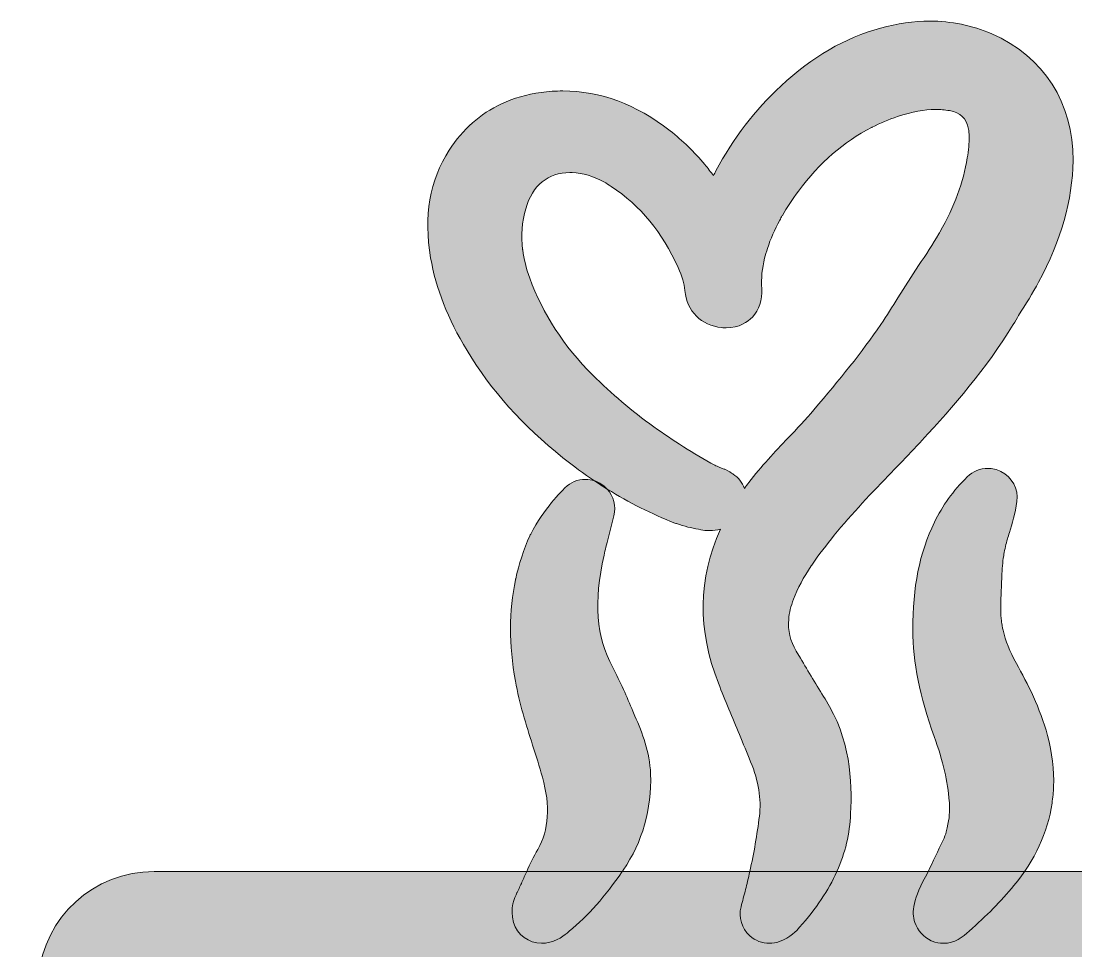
# Model space of a CAD drawing. Extents: x 44 to 1106, y -676 to 31.
# Drawn here: x 620.2 to 808.3, y -494.2 to -328.5 of the extents above; entities that cross this region are included whole.
import ezdxf

# ---------------------------------------------------------------- set-up
doc = ezdxf.new("R2010")
doc.units = 0
doc.header["$MEASUREMENT"] = 0
doc.layers.add('Layer 1', color=7, linetype='Continuous', lineweight=0)

# ---------------------------------------------------------------- blocks, each defined once
blk = doc.blocks.new('Block_1')
at = {"layer": 'Layer 1', "true_color": 0xd7bc98, "transparency": 33554687}
h = blk.add_hatch(color=9, dxfattribs=at)
h.dxf.hatch_style = 2
edge = h.paths.add_edge_path()
edge.add_spline(control_points=[(788.95, -352.89), (788.25, -357.22), (786.65, -361.55), (784.07, -366.12), (784.07, -366.12), (784.06, -366.14), (784.06, -366.14), (784, -366.23), (783.95, -366.33), (783.9, -366.42), (782.82, -368.29), (781.62, -370.16), (780.25, -372.08), (780.25, -372.08), (776.56, -377.86), (776.56, -377.86), (775.61, -379.45), (774.6, -381.02), (773.54, -382.58), (773.54, -382.58), (773.53, -382.59), (773.53, -382.59), (770.15, -387.54), (766.19, -392.43), (761.6, -397.8), (760.16, -399.49), (758.56, -401.18), (757, -402.82), (754.65, -405.3), (752.22, -407.86), (750.01, -410.73), (749.74, -411.08), (749.47, -411.44), (749.2, -411.81), (748.83, -410.76), (748.13, -409.86), (747.19, -409.24), (747.19, -409.23), (747.16, -409.22), (747.16, -409.22), (746.91, -409.04), (746.45, -408.7), (745.83, -408.45), (745.66, -408.38), (745.5, -408.32), (745.32, -408.24), (745.32, -408.24), (744.85, -408.07), (744.85, -408.07), (744.51, -407.94), (744.12, -407.79), (743.94, -407.69), (740.09, -405.56), (736.44, -403.26), (733.07, -400.83), (733.07, -400.83), (733.06, -400.83), (733.06, -400.83), (729.14, -398), (725.47, -394.89), (722.17, -391.61), (717.03, -386.5), (713.25, -380.68), (710.93, -374.32), (710.31, -372.6), (709.89, -370.92), (709.68, -369.31), (709.68, -369.31), (709.67, -369.24), (709.67, -369.24), (709.35, -366.75), (709.53, -364.29), (710.21, -361.95), (711.41, -357.79), (714.21, -355.51), (718.09, -355.51), (718.23, -355.51), (718.37, -355.51), (718.5, -355.52), (720.4, -355.59), (722.25, -356.14), (724.15, -357.19), (724.58, -357.42), (725.01, -357.68), (725.45, -357.97), (730.67, -361.43), (734.58, -366.16), (737.39, -372.44), (738.1, -374), (738.48, -375.31), (738.59, -376.55), (738.92, -380.18), (741.56, -382.83), (745.15, -383.14), (745.44, -383.17), (745.71, -383.18), (745.97, -383.18), (748.34, -383.18), (749.82, -382.14), (750.64, -381.27), (751.86, -379.97), (752.42, -378.27), (752.3, -376.21), (752.19, -374.37), (752.36, -372.55), (752.82, -370.78), (752.96, -370.22), (753.13, -369.64), (753.33, -369.02), (753.88, -367.34), (754.59, -365.7), (755.51, -364), (755.66, -363.72), (755.81, -363.44), (755.96, -363.18), (755.96, -363.18), (755.98, -363.15), (755.98, -363.15), (756.79, -361.74), (757.73, -360.33), (758.84, -358.83), (762.67, -353.73), (766.93, -350.01), (771.88, -347.49), (771.92, -347.47), (771.96, -347.45), (771.99, -347.43), (773.43, -346.71), (774.94, -346.07), (776.51, -345.55), (779.13, -344.67), (781.29, -344.26), (783.29, -344.26), (784.13, -344.26), (784.96, -344.33), (785.76, -344.48), (787.78, -344.87), (788.77, -345.81), (789.15, -347.75), (789.23, -348.14), (789.27, -348.55), (789.29, -348.97), (789.29, -348.97), (789.29, -349.01), (789.29, -349.01), (789.34, -350.25), (789.15, -351.61), (788.95, -352.89)], knot_values=[0, 0, 0, 0, 1, 1, 1, 2, 2, 2, 3, 3, 3, 4, 4, 4, 5, 5, 5, 6, 6, 6, 7, 7, 7, 8, 8, 8, 9, 9, 9, 10, 10, 10, 11, 11, 11, 12, 12, 12, 13, 13, 13, 14, 14, 14, 15, 15, 15, 16, 16, 16, 17, 17, 17, 18, 18, 18, 19, 19, 19, 20, 20, 20, 21, 21, 21, 22, 22, 22, 23, 23, 23, 24, 24, 24, 25, 25, 25, 26, 26, 26, 27, 27, 27, 28, 28, 28, 29, 29, 29, 30, 30, 30, 31, 31, 31, 32, 32, 32, 33, 33, 33, 34, 34, 34, 35, 35, 35, 36, 36, 36, 37, 37, 37, 38, 38, 38, 39, 39, 39, 40, 40, 40, 41, 41, 41, 42, 42, 42, 43, 43, 43, 44, 44, 44, 45, 45, 45, 46, 46, 46, 47, 47, 47, 48, 48, 48, 49, 49, 49, 49], degree=3, periodic=0)
edge = h.paths.add_edge_path()
edge.add_spline(control_points=[(793.31, -330.79), (789.8, -329.29), (786.09, -328.52), (782.26, -328.52), (779.43, -328.52), (776.48, -328.94), (773.49, -329.77), (767.1, -331.53), (761.3, -334.89), (755.74, -340.05), (751.1, -344.37), (747.2, -349.46), (744.14, -355.18), (743.99, -355.46), (743.84, -355.75), (743.69, -356.04), (743.2, -355.38), (742.69, -354.73), (742.16, -354.1), (740.27, -351.84), (738.19, -349.81), (735.96, -348.07), (729.84, -343.29), (723.59, -340.97), (716.84, -340.97), (715.56, -340.97), (714.25, -341.05), (712.95, -341.23), (710.43, -341.57), (708.06, -342.26), (705.91, -343.26), (702.1, -345.04), (698.96, -347.81), (696.58, -351.5), (693.07, -356.95), (691.98, -363.24), (693.26, -370.73), (694.18, -376.14), (696.31, -381.54), (699.76, -387.24), (704.08, -394.37), (709.67, -400.61), (716.85, -406.33), (718.72, -407.81), (720.59, -409.19), (722.47, -410.45), (722.47, -410.45), (722.47, -410.45), (722.47, -410.45), (722.8, -410.56), (723.13, -410.7), (723.43, -410.87), (723.93, -411.16), (724.38, -411.52), (724.75, -411.93), (728.67, -414.38), (732.68, -416.38), (736.83, -417.98), (736.92, -418.01), (737.01, -418.05), (737.1, -418.08), (738.49, -418.59), (739.78, -418.84), (741.03, -419.09), (741.03, -419.09), (741.43, -419.17), (741.43, -419.17), (741.92, -419.27), (742.42, -419.32), (742.92, -419.33), (742.92, -419.33), (743, -419.33), (743, -419.33), (743.67, -419.33), (744.32, -419.24), (744.93, -419.07), (740.96, -427.81), (740.84, -437.04), (744.58, -446.53), (745.79, -449.6), (747.07, -452.68), (748.32, -455.66), (748.99, -457.28), (749.66, -458.9), (750.32, -460.51), (751.75, -464), (752.26, -467.18), (751.88, -470.23), (751.48, -473.47), (750.91, -476.78), (750.18, -480.08), (750.18, -480.08), (765.71, -480.08), (765.71, -480.08), (767.2, -476.75), (768, -473.35), (768.16, -469.76), (768.42, -463.98), (768.15, -456.45), (763.61, -449.33), (762.1, -446.96), (760.62, -444.46), (759.19, -442.04), (759.19, -442.04), (758.45, -440.79), (758.45, -440.79), (757.38, -438.99), (756.94, -437.14), (757.11, -435.13), (757.11, -435.13), (757.11, -435.12), (757.11, -435.12), (757.21, -434), (757.5, -432.8), (757.97, -431.54), (758.7, -429.63), (759.74, -427.68), (761.14, -425.6), (761.17, -425.55), (761.2, -425.5), (761.23, -425.46), (762.47, -423.61), (763.89, -421.82), (765.23, -420.16), (768.39, -416.27), (772, -412.53), (775.49, -408.91), (777.26, -407.07), (779.09, -405.18), (780.87, -403.25), (786.49, -397.18), (792.35, -390.47), (797.15, -382.58), (797.51, -382), (797.82, -381.48), (798.1, -380.98), (799.39, -379.02), (800.6, -377.01), (801.68, -375.02), (805.71, -367.56), (807.72, -360.48), (807.82, -353.37), (807.96, -343.21), (802.53, -334.77), (793.31, -330.79)], knot_values=[0, 0, 0, 0, 1, 1, 1, 2, 2, 2, 3, 3, 3, 4, 4, 4, 5, 5, 5, 6, 6, 6, 7, 7, 7, 8, 8, 8, 9, 9, 9, 10, 10, 10, 11, 11, 11, 12, 12, 12, 13, 13, 13, 14, 14, 14, 15, 15, 15, 16, 16, 16, 17, 17, 17, 18, 18, 18, 19, 19, 19, 20, 20, 20, 21, 21, 21, 22, 22, 22, 23, 23, 23, 24, 24, 24, 25, 25, 25, 26, 26, 26, 27, 27, 27, 28, 28, 28, 29, 29, 29, 30, 30, 30, 31, 31, 31, 32, 32, 32, 33, 33, 33, 34, 34, 34, 35, 35, 35, 36, 36, 36, 37, 37, 37, 38, 38, 38, 39, 39, 39, 40, 40, 40, 41, 41, 41, 42, 42, 42, 43, 43, 43, 44, 44, 44, 45, 45, 45, 46, 46, 46, 47, 47, 47, 48, 48, 48, 48], degree=3, periodic=0)
h = blk.add_hatch(color=9, dxfattribs=at)
h.dxf.hatch_style = 2
edge = h.paths.add_edge_path()
edge.add_spline(control_points=[(784.7, -492.88), (784.02, -492.88), (783.32, -492.74), (782.68, -492.48), (782.63, -492.46), (782.58, -492.43), (782.52, -492.41), (781.13, -491.77), (780.1, -490.62), (779.62, -489.15), (778.99, -487.24), (779.18, -485.14), (781.98, -480.12), (782.82, -478.32), (783.72, -476.43), (784.65, -474.51), (784.89, -474), (785.08, -473.49), (785.21, -473), (785.71, -471.12), (785.81, -469.63), (785.81, -468.71), (785.81, -468.23), (785.78, -467.96), (785.78, -467.95), (785.78, -467.93), (785.77, -467.88), (785.77, -467.83), (785.76, -467.75), (785.75, -467.66), (785.74, -467.56), (785.48, -464.09), (784.62, -460.42), (783.05, -456.02), (780.49, -448.87), (779.28, -442.82), (779.25, -437), (779.21, -429.42), (780.43, -423.33), (783.1, -417.84), (784.55, -414.85), (786.41, -412.28), (788.96, -409.75), (789.94, -408.77), (791.25, -408.23), (792.64, -408.23), (793.43, -408.23), (794.23, -408.41), (794.95, -408.77), (796.95, -409.76), (798.1, -411.91), (797.81, -414.12), (797.52, -416.34), (796.97, -418.1), (796.48, -419.66), (796.35, -420.07), (796.23, -420.44), (796.12, -420.81), (795.86, -421.71), (795.64, -422.63), (795.49, -423.55), (795.48, -423.65), (795.46, -423.73), (795.45, -423.81), (795.26, -424.96), (795.15, -426.22), (795.13, -427.52), (795.13, -427.59), (795.13, -427.7), (795.12, -427.79), (794.98, -429.9), (794.92, -431.75), (794.95, -433.31), (794.95, -433.35), (794.95, -433.4), (794.95, -433.46), (794.94, -434.12), (794.97, -434.79), (795.05, -435.43), (795.05, -435.43), (795.08, -435.6), (795.08, -435.64), (795.12, -436.01), (795.17, -436.32), (795.23, -436.57), (795.24, -436.61), (795.25, -436.66), (795.26, -436.72), (795.29, -436.84), (795.32, -436.97), (795.34, -437.08), (795.75, -438.92), (796.52, -440.86), (797.71, -442.98), (799.72, -446.61), (801.96, -450.97), (803.26, -455.82), (804.1, -458.92), (804.46, -461.99), (804.34, -464.96), (804.31, -465.93), (804.21, -466.92), (804.07, -467.89), (803.31, -473.11), (801.02, -478.06), (797.27, -482.59), (794.97, -485.37), (792.36, -488.02), (789.3, -490.69), (788.16, -491.75), (786.77, -492.88), (784.7, -492.88)], knot_values=[0, 0, 0, 0, 1, 1, 1, 2, 2, 2, 3, 3, 3, 4, 4, 4, 5, 5, 5, 6, 6, 6, 7, 7, 7, 8, 8, 8, 9, 9, 9, 10, 10, 10, 11, 11, 11, 12, 12, 12, 13, 13, 13, 14, 14, 14, 15, 15, 15, 16, 16, 16, 17, 17, 17, 18, 18, 18, 19, 19, 19, 20, 20, 20, 21, 21, 21, 22, 22, 22, 23, 23, 23, 24, 24, 24, 25, 25, 25, 26, 26, 26, 27, 27, 27, 28, 28, 28, 29, 29, 29, 30, 30, 30, 31, 31, 31, 32, 32, 32, 33, 33, 33, 34, 34, 34, 35, 35, 35, 36, 36, 36, 37, 37, 37, 37], degree=3, periodic=0)
h = blk.add_hatch(color=9, dxfattribs=at)
h.dxf.hatch_style = 2
edge = h.paths.add_edge_path()
edge.add_spline(control_points=[(727.6, -479.84), (727.55, -479.92), (727.49, -480), (727.44, -480.08), (724.37, -484.54), (721.36, -487.93), (717.96, -490.74), (717.96, -490.74), (717.87, -490.82), (717.87, -490.82), (717.21, -491.39), (715.86, -492.55), (713.74, -492.84), (713.51, -492.87), (713.27, -492.88), (713.04, -492.88), (710.75, -492.88), (708.69, -491.34), (708.04, -489.14), (707.3, -486.62), (708.29, -484.65), (708.66, -483.91), (708.66, -483.91), (708.71, -483.81), (708.71, -483.81), (708.99, -483.19), (709.26, -482.57), (709.54, -481.96), (709.82, -481.34), (710.09, -480.71), (710.39, -480.08), (710.98, -478.77), (711.62, -477.45), (712.36, -476.14), (714.37, -472.58), (714.63, -468.48), (713.19, -463.26), (712.68, -461.37), (712.06, -459.43), (711.45, -457.55), (710.29, -453.91), (709.09, -450.15), (708.38, -446.15), (707.22, -439.58), (707.22, -433.67), (708.4, -428.07), (708.41, -428.03), (708.42, -427.98), (708.43, -427.94), (709, -425.28), (709.85, -422.69), (710.96, -420.23), (711, -420.13), (711.06, -420.03), (711.11, -419.93), (713.51, -415.41), (716.61, -412.29), (717.21, -411.71), (718.18, -410.74), (719.48, -410.2), (720.87, -410.2), (721.42, -410.2), (721.96, -410.29), (722.47, -410.45), (722.47, -410.45), (722.47, -410.45), (722.47, -410.45), (722.8, -410.56), (723.13, -410.7), (723.43, -410.87), (723.93, -411.16), (724.38, -411.52), (724.75, -411.93), (725.89, -413.2), (726.36, -414.98), (725.93, -416.7), (725.93, -416.7), (725.32, -419.09), (725.32, -419.09), (725.32, -419.09), (725.27, -419.31), (725.27, -419.31), (725.27, -419.31), (725.09, -420), (725.09, -420), (725.09, -420), (724.96, -420.51), (724.96, -420.51), (724.63, -421.8), (724.39, -422.79), (724.18, -423.73), (722.3, -432.04), (722.78, -438.21), (725.73, -443.7), (727.12, -446.3), (728.24, -448.95), (729.32, -451.51), (729.32, -451.51), (729.69, -452.37), (729.69, -452.37), (731, -455.48), (732.35, -458.69), (732.48, -462.71), (732.69, -469.01), (731.04, -474.78), (727.6, -479.84)], knot_values=[0, 0, 0, 0, 1, 1, 1, 2, 2, 2, 3, 3, 3, 4, 4, 4, 5, 5, 5, 6, 6, 6, 7, 7, 7, 8, 8, 8, 9, 9, 9, 10, 10, 10, 11, 11, 11, 12, 12, 12, 13, 13, 13, 14, 14, 14, 15, 15, 15, 16, 16, 16, 17, 17, 17, 18, 18, 18, 19, 19, 19, 20, 20, 20, 21, 21, 21, 22, 22, 22, 23, 23, 23, 24, 24, 24, 25, 25, 25, 26, 26, 26, 27, 27, 27, 28, 28, 28, 29, 29, 29, 30, 30, 30, 31, 31, 31, 32, 32, 32, 33, 33, 33, 34, 34, 34, 35, 35, 35, 35], degree=3, periodic=0)
h = blk.add_hatch(color=9, dxfattribs=at)
h.dxf.hatch_style = 2
edge = h.paths.add_edge_path()
edge.add_spline(control_points=[(723.43, -410.87), (723.13, -410.7), (722.8, -410.56), (722.47, -410.45), (723.23, -410.96), (723.98, -411.46), (724.75, -411.93), (724.38, -411.52), (723.93, -411.16), (723.43, -410.87)], knot_values=[0, 0, 0, 0, 1, 1, 1, 2, 2, 2, 3, 3, 3, 3], degree=3, periodic=0)
edge = h.paths.add_edge_path()
edge.add_spline(control_points=[(750.18, -480.08), (750.05, -480.66), (749.92, -481.24), (749.78, -481.83), (749.55, -482.8), (749.29, -483.78), (749.02, -484.82), (749.02, -484.82), (749.01, -484.87), (749.01, -484.87), (748.87, -485.36), (748.74, -485.85), (748.61, -486.36), (748.13, -488.25), (748.72, -490.23), (750.16, -491.53), (751.12, -492.41), (752.37, -492.88), (753.67, -492.88), (754.28, -492.88), (754.88, -492.78), (755.46, -492.57), (757.44, -491.84), (758.53, -490.62), (759.05, -490.03), (762.01, -486.71), (764.21, -483.43), (765.71, -480.08), (765.71, -480.08), (750.18, -480.08), (750.18, -480.08)], knot_values=[0, 0, 0, 0, 1, 1, 1, 2, 2, 2, 3, 3, 3, 4, 4, 4, 5, 5, 5, 6, 6, 6, 7, 7, 7, 8, 8, 8, 9, 9, 9, 10, 10, 10, 10], degree=3, periodic=0)
h = blk.add_hatch(color=9, dxfattribs=at)
h.dxf.hatch_style = 2
edge = h.paths.add_edge_path()
edge.add_spline(control_points=[(885.58, -506.59), (885.59, -509.82), (885.53, -513.1), (885.4, -516.39), (885.29, -518.94), (885.14, -521.5), (884.95, -524.05), (884.8, -526.04), (884.62, -528.01), (884.41, -529.97), (884.4, -530.13), (884.38, -530.29), (884.36, -530.45), (884.02, -533.56), (883.62, -536.65), (883.17, -539.66), (882.08, -546.81), (880.61, -553.87), (878.8, -560.64), (878.76, -560.8), (878.72, -560.95), (878.68, -561.1), (877.04, -567.18), (875.11, -573.12), (872.91, -578.82), (871.72, -581.91), (870.45, -584.94), (869.11, -587.88), (868, -590.31), (866.82, -592.74), (865.6, -595.09), (865.17, -595.93), (864.72, -596.77), (864.27, -597.61), (863.57, -598.9), (862.86, -600.17), (862.12, -601.43), (859.84, -605.38), (857.38, -609.2), (854.79, -612.85), (854.37, -613.44), (853.95, -614.03), (853.52, -614.62), (852.06, -616.62), (850.54, -618.58), (849, -620.48), (848.54, -621.04), (848.08, -621.6), (847.6, -622.17), (847.6, -622.17), (847.6, -622.17), (847.6, -622.17), (847.12, -622.74), (846.63, -623.31), (846.13, -623.89), (845.21, -624.95), (843.87, -625.61), (842.46, -625.68), (839.15, -625.86), (836.1, -626.01), (833.11, -626.16), (833.03, -626.16), (832.94, -626.17), (832.86, -626.17), (830.82, -626.17), (828.96, -624.97), (828.11, -623.11), (827.22, -621.15), (827.61, -618.89), (829.1, -617.34), (829.57, -616.84), (830.04, -616.35), (830.5, -615.84), (830.5, -615.84), (830.5, -615.84), (830.5, -615.84), (832.62, -613.56), (834.66, -611.18), (836.6, -608.76), (842.2, -601.75), (847.15, -593.98), (851.32, -585.67), (852.69, -582.94), (853.99, -580.14), (855.2, -577.27), (858.02, -570.62), (860.42, -563.61), (862.37, -556.33), (863.32, -552.76), (864.16, -549.13), (864.9, -545.43), (866.05, -539.64), (866.95, -533.71), (867.56, -527.69), (868.72, -516.36), (868.68, -506.72), (868.45, -500.63), (868.37, -498.64), (866.74, -497.07), (864.75, -497.07), (864.75, -497.07), (643.96, -497.07), (643.96, -497.07), (642.03, -497.07), (640.45, -498.5), (640.28, -500.4), (638.82, -516.47), (639.69, -531.02), (642.09, -544.06), (644.64, -558), (648.93, -570.22), (653.97, -580.74), (661.8, -597.08), (671.45, -609.34), (679.26, -617.59), (679.26, -617.59), (679.26, -617.59), (679.26, -617.59), (679.75, -618.11), (680.24, -618.62), (680.71, -619.1), (682.21, -620.63), (682.62, -622.88), (681.76, -624.84), (680.92, -626.74), (679.05, -627.96), (676.98, -627.96), (676.92, -627.96), (676.87, -627.96), (676.82, -627.96), (674.03, -627.88), (671.01, -627.78), (667.59, -627.66), (666.17, -627.61), (664.82, -626.97), (663.88, -625.91), (661.25, -622.96), (658.72, -619.91), (656.32, -616.78), (656.32, -616.78), (656.32, -616.78), (656.32, -616.78), (650.79, -609.6), (645.87, -601.97), (641.63, -594), (626.38, -565.33), (620.23, -533.32), (623.35, -498.86), (624.31, -488.16), (633.18, -480.08), (643.96, -480.08), (643.96, -480.08), (864.75, -480.08), (864.75, -480.08), (875.92, -480.08), (885, -488.82), (885.43, -499.98), (885.52, -502.16), (885.57, -504.36), (885.58, -506.59)], knot_values=[0, 0, 0, 0, 1, 1, 1, 2, 2, 2, 3, 3, 3, 4, 4, 4, 5, 5, 5, 6, 6, 6, 7, 7, 7, 8, 8, 8, 9, 9, 9, 10, 10, 10, 11, 11, 11, 12, 12, 12, 13, 13, 13, 14, 14, 14, 15, 15, 15, 16, 16, 16, 17, 17, 17, 18, 18, 18, 19, 19, 19, 20, 20, 20, 21, 21, 21, 22, 22, 22, 23, 23, 23, 24, 24, 24, 25, 25, 25, 26, 26, 26, 27, 27, 27, 28, 28, 28, 29, 29, 29, 30, 30, 30, 31, 31, 31, 32, 32, 32, 33, 33, 33, 34, 34, 34, 35, 35, 35, 36, 36, 36, 37, 37, 37, 38, 38, 38, 39, 39, 39, 40, 40, 40, 41, 41, 41, 42, 42, 42, 43, 43, 43, 44, 44, 44, 45, 45, 45, 46, 46, 46, 47, 47, 47, 48, 48, 48, 49, 49, 49, 50, 50, 50, 51, 51, 51, 52, 52, 52, 53, 53, 53, 53], degree=3, periodic=0)
at = {"layer": 'Layer 1'}
for points, knots in [([(793.31, -330.79), (789.8, -329.29), (786.09, -328.52), (782.26, -328.52), (779.43, -328.52), (776.48, -328.94), (773.49, -329.77), (767.1, -331.53), (761.3, -334.89), (755.74, -340.05), (751.1, -344.37), (747.2, -349.46), (744.14, -355.18), (743.99, -355.46), (743.84, -355.75), (743.69, -356.04), (743.2, -355.38), (742.69, -354.73), (742.16, -354.1), (740.27, -351.84), (738.19, -349.81), (735.96, -348.07), (729.84, -343.29), (723.59, -340.97), (716.84, -340.97), (715.56, -340.97), (714.25, -341.05), (712.95, -341.23), (710.43, -341.57), (708.06, -342.26), (705.91, -343.26), (702.1, -345.04), (698.96, -347.81), (696.58, -351.5), (693.07, -356.95), (691.98, -363.24), (693.26, -370.73), (694.18, -376.14), (696.31, -381.54), (699.76, -387.24), (704.08, -394.37), (709.67, -400.61), (716.85, -406.33), (718.72, -407.81), (720.59, -409.19), (722.47, -410.45), (722.47, -410.45), (722.47, -410.45), (722.47, -410.45), (722.8, -410.56), (723.13, -410.7), (723.43, -410.87), (723.93, -411.16), (724.38, -411.52), (724.75, -411.93), (728.67, -414.38), (732.68, -416.38), (736.83, -417.98), (736.92, -418.01), (737.01, -418.05), (737.1, -418.08), (738.49, -418.59), (739.78, -418.84), (741.03, -419.09), (741.03, -419.09), (741.43, -419.17), (741.43, -419.17), (741.92, -419.27), (742.42, -419.32), (742.92, -419.33), (742.92, -419.33), (743, -419.33), (743, -419.33), (743.67, -419.33), (744.32, -419.24), (744.93, -419.07), (740.96, -427.81), (740.84, -437.04), (744.58, -446.53), (745.79, -449.6), (747.07, -452.68), (748.32, -455.66), (748.99, -457.28), (749.66, -458.9), (750.32, -460.51), (751.75, -464), (752.26, -467.18), (751.88, -470.23), (751.48, -473.47), (750.91, -476.78), (750.18, -480.08), (750.18, -480.08), (765.71, -480.08), (765.71, -480.08), (767.2, -476.75), (768, -473.35), (768.16, -469.76), (768.42, -463.98), (768.15, -456.45), (763.61, -449.33), (762.1, -446.96), (760.62, -444.46), (759.19, -442.04), (759.19, -442.04), (758.45, -440.79), (758.45, -440.79), (757.38, -438.99), (756.94, -437.14), (757.11, -435.13), (757.11, -435.13), (757.11, -435.12), (757.11, -435.12), (757.21, -434), (757.5, -432.8), (757.97, -431.54), (758.7, -429.63), (759.74, -427.68), (761.14, -425.6), (761.17, -425.55), (761.2, -425.5), (761.23, -425.46), (762.47, -423.61), (763.89, -421.82), (765.23, -420.16), (768.39, -416.27), (772, -412.53), (775.49, -408.91), (777.26, -407.07), (779.09, -405.18), (780.87, -403.25), (786.49, -397.18), (792.35, -390.47), (797.15, -382.58), (797.51, -382), (797.82, -381.48), (798.1, -380.98), (799.39, -379.02), (800.6, -377.01), (801.68, -375.02), (805.71, -367.56), (807.72, -360.48), (807.82, -353.37), (807.96, -343.21), (802.53, -334.77), (793.31, -330.79)], [0, 0, 0, 0, 1, 1, 1, 2, 2, 2, 3, 3, 3, 4, 4, 4, 5, 5, 5, 6, 6, 6, 7, 7, 7, 8, 8, 8, 9, 9, 9, 10, 10, 10, 11, 11, 11, 12, 12, 12, 13, 13, 13, 14, 14, 14, 15, 15, 15, 16, 16, 16, 17, 17, 17, 18, 18, 18, 19, 19, 19, 20, 20, 20, 21, 21, 21, 22, 22, 22, 23, 23, 23, 24, 24, 24, 25, 25, 25, 26, 26, 26, 27, 27, 27, 28, 28, 28, 29, 29, 29, 30, 30, 30, 31, 31, 31, 32, 32, 32, 33, 33, 33, 34, 34, 34, 35, 35, 35, 36, 36, 36, 37, 37, 37, 38, 38, 38, 39, 39, 39, 40, 40, 40, 41, 41, 41, 42, 42, 42, 43, 43, 43, 44, 44, 44, 45, 45, 45, 46, 46, 46, 47, 47, 47, 48, 48, 48, 48]), ([(788.95, -352.89), (788.25, -357.22), (786.65, -361.55), (784.07, -366.12), (784.07, -366.12), (784.06, -366.14), (784.06, -366.14), (784, -366.23), (783.95, -366.33), (783.9, -366.42), (782.82, -368.29), (781.62, -370.16), (780.25, -372.08), (780.25, -372.08), (776.56, -377.86), (776.56, -377.86), (775.61, -379.45), (774.6, -381.02), (773.54, -382.58), (773.54, -382.58), (773.53, -382.59), (773.53, -382.59), (770.15, -387.54), (766.19, -392.43), (761.6, -397.8), (760.16, -399.49), (758.56, -401.18), (757, -402.82), (754.65, -405.3), (752.22, -407.86), (750.01, -410.73), (749.74, -411.08), (749.47, -411.44), (749.2, -411.81), (748.83, -410.76), (748.13, -409.86), (747.19, -409.24), (747.19, -409.23), (747.16, -409.22), (747.16, -409.22), (746.91, -409.04), (746.45, -408.7), (745.83, -408.45), (745.66, -408.38), (745.5, -408.32), (745.32, -408.24), (745.32, -408.24), (744.85, -408.07), (744.85, -408.07), (744.51, -407.94), (744.12, -407.79), (743.94, -407.69), (740.09, -405.56), (736.44, -403.26), (733.07, -400.83), (733.07, -400.83), (733.06, -400.83), (733.06, -400.83), (729.14, -398), (725.47, -394.89), (722.17, -391.61), (717.03, -386.5), (713.25, -380.68), (710.93, -374.32), (710.31, -372.6), (709.89, -370.92), (709.68, -369.31), (709.68, -369.31), (709.67, -369.24), (709.67, -369.24), (709.35, -366.75), (709.53, -364.29), (710.21, -361.95), (711.41, -357.79), (714.21, -355.51), (718.09, -355.51), (718.23, -355.51), (718.37, -355.51), (718.5, -355.52), (720.4, -355.59), (722.25, -356.14), (724.15, -357.19), (724.58, -357.42), (725.01, -357.68), (725.45, -357.97), (730.67, -361.43), (734.58, -366.16), (737.39, -372.44), (738.1, -374), (738.48, -375.31), (738.59, -376.55), (738.92, -380.18), (741.56, -382.83), (745.15, -383.14), (745.44, -383.17), (745.71, -383.18), (745.97, -383.18), (748.34, -383.18), (749.82, -382.14), (750.64, -381.27), (751.86, -379.97), (752.42, -378.27), (752.3, -376.21), (752.19, -374.37), (752.36, -372.55), (752.82, -370.78), (752.96, -370.22), (753.13, -369.64), (753.33, -369.02), (753.88, -367.34), (754.59, -365.7), (755.51, -364), (755.66, -363.72), (755.81, -363.44), (755.96, -363.18), (755.96, -363.18), (755.98, -363.15), (755.98, -363.15), (756.79, -361.74), (757.73, -360.33), (758.84, -358.83), (762.67, -353.73), (766.93, -350.01), (771.88, -347.49), (771.92, -347.47), (771.96, -347.45), (771.99, -347.43), (773.43, -346.71), (774.94, -346.07), (776.51, -345.55), (779.13, -344.67), (781.29, -344.26), (783.29, -344.26), (784.13, -344.26), (784.96, -344.33), (785.76, -344.48), (787.78, -344.87), (788.77, -345.81), (789.15, -347.75), (789.23, -348.14), (789.27, -348.55), (789.29, -348.97), (789.29, -348.97), (789.29, -349.01), (789.29, -349.01), (789.34, -350.25), (789.15, -351.61), (788.95, -352.89)], [0, 0, 0, 0, 1, 1, 1, 2, 2, 2, 3, 3, 3, 4, 4, 4, 5, 5, 5, 6, 6, 6, 7, 7, 7, 8, 8, 8, 9, 9, 9, 10, 10, 10, 11, 11, 11, 12, 12, 12, 13, 13, 13, 14, 14, 14, 15, 15, 15, 16, 16, 16, 17, 17, 17, 18, 18, 18, 19, 19, 19, 20, 20, 20, 21, 21, 21, 22, 22, 22, 23, 23, 23, 24, 24, 24, 25, 25, 25, 26, 26, 26, 27, 27, 27, 28, 28, 28, 29, 29, 29, 30, 30, 30, 31, 31, 31, 32, 32, 32, 33, 33, 33, 34, 34, 34, 35, 35, 35, 36, 36, 36, 37, 37, 37, 38, 38, 38, 39, 39, 39, 40, 40, 40, 41, 41, 41, 42, 42, 42, 43, 43, 43, 44, 44, 44, 45, 45, 45, 46, 46, 46, 47, 47, 47, 48, 48, 48, 49, 49, 49, 49]), ([(784.7, -492.88), (784.02, -492.88), (783.32, -492.74), (782.68, -492.48), (782.63, -492.46), (782.58, -492.43), (782.52, -492.41), (781.13, -491.77), (780.1, -490.62), (779.62, -489.15), (778.99, -487.24), (779.18, -485.14), (781.98, -480.12), (782.82, -478.32), (783.72, -476.43), (784.65, -474.51), (784.89, -474), (785.08, -473.49), (785.21, -473), (785.71, -471.12), (785.81, -469.63), (785.81, -468.71), (785.81, -468.23), (785.78, -467.96), (785.78, -467.95), (785.78, -467.93), (785.77, -467.88), (785.77, -467.83), (785.76, -467.75), (785.75, -467.66), (785.74, -467.56), (785.48, -464.09), (784.62, -460.42), (783.05, -456.02), (780.49, -448.87), (779.28, -442.82), (779.25, -437), (779.21, -429.42), (780.43, -423.33), (783.1, -417.84), (784.55, -414.85), (786.41, -412.28), (788.96, -409.75), (789.94, -408.77), (791.25, -408.23), (792.64, -408.23), (793.43, -408.23), (794.23, -408.41), (794.95, -408.77), (796.95, -409.76), (798.1, -411.91), (797.81, -414.12), (797.52, -416.34), (796.97, -418.1), (796.48, -419.66), (796.35, -420.07), (796.23, -420.44), (796.12, -420.81), (795.86, -421.71), (795.64, -422.63), (795.49, -423.55), (795.48, -423.65), (795.46, -423.73), (795.45, -423.81), (795.26, -424.96), (795.15, -426.22), (795.13, -427.52), (795.13, -427.59), (795.13, -427.7), (795.12, -427.79), (794.98, -429.9), (794.92, -431.75), (794.95, -433.31), (794.95, -433.35), (794.95, -433.4), (794.95, -433.46), (794.94, -434.12), (794.97, -434.79), (795.05, -435.43), (795.05, -435.43), (795.08, -435.6), (795.08, -435.64), (795.12, -436.01), (795.17, -436.32), (795.23, -436.57), (795.24, -436.61), (795.25, -436.66), (795.26, -436.72), (795.29, -436.84), (795.32, -436.97), (795.34, -437.08), (795.75, -438.92), (796.52, -440.86), (797.71, -442.98), (799.72, -446.61), (801.96, -450.97), (803.26, -455.82), (804.1, -458.92), (804.46, -461.99), (804.34, -464.96), (804.31, -465.93), (804.21, -466.92), (804.07, -467.89), (803.31, -473.11), (801.02, -478.06), (797.27, -482.59), (794.97, -485.37), (792.36, -488.02), (789.3, -490.69), (788.16, -491.75), (786.77, -492.88), (784.7, -492.88)], [0, 0, 0, 0, 1, 1, 1, 2, 2, 2, 3, 3, 3, 4, 4, 4, 5, 5, 5, 6, 6, 6, 7, 7, 7, 8, 8, 8, 9, 9, 9, 10, 10, 10, 11, 11, 11, 12, 12, 12, 13, 13, 13, 14, 14, 14, 15, 15, 15, 16, 16, 16, 17, 17, 17, 18, 18, 18, 19, 19, 19, 20, 20, 20, 21, 21, 21, 22, 22, 22, 23, 23, 23, 24, 24, 24, 25, 25, 25, 26, 26, 26, 27, 27, 27, 28, 28, 28, 29, 29, 29, 30, 30, 30, 31, 31, 31, 32, 32, 32, 33, 33, 33, 34, 34, 34, 35, 35, 35, 36, 36, 36, 37, 37, 37, 37]), ([(727.6, -479.84), (727.55, -479.92), (727.49, -480), (727.44, -480.08), (724.37, -484.54), (721.36, -487.93), (717.96, -490.74), (717.96, -490.74), (717.87, -490.82), (717.87, -490.82), (717.21, -491.39), (715.86, -492.55), (713.74, -492.84), (713.51, -492.87), (713.27, -492.88), (713.04, -492.88), (710.75, -492.88), (708.69, -491.34), (708.04, -489.14), (707.3, -486.62), (708.29, -484.65), (708.66, -483.91), (708.66, -483.91), (708.71, -483.81), (708.71, -483.81), (708.99, -483.19), (709.26, -482.57), (709.54, -481.96), (709.82, -481.34), (710.09, -480.71), (710.39, -480.08), (710.98, -478.77), (711.62, -477.45), (712.36, -476.14), (714.37, -472.58), (714.63, -468.48), (713.19, -463.26), (712.68, -461.37), (712.06, -459.43), (711.45, -457.55), (710.29, -453.91), (709.09, -450.15), (708.38, -446.15), (707.22, -439.58), (707.22, -433.67), (708.4, -428.07), (708.41, -428.03), (708.42, -427.98), (708.43, -427.94), (709, -425.28), (709.85, -422.69), (710.96, -420.23), (711, -420.13), (711.06, -420.03), (711.11, -419.93), (713.51, -415.41), (716.61, -412.29), (717.21, -411.71), (718.18, -410.74), (719.48, -410.2), (720.87, -410.2), (721.42, -410.2), (721.96, -410.29), (722.47, -410.45), (722.47, -410.45), (722.47, -410.45), (722.47, -410.45), (722.8, -410.56), (723.13, -410.7), (723.43, -410.87), (723.93, -411.16), (724.38, -411.52), (724.75, -411.93), (725.89, -413.2), (726.36, -414.98), (725.93, -416.7), (725.93, -416.7), (725.32, -419.09), (725.32, -419.09), (725.32, -419.09), (725.27, -419.31), (725.27, -419.31), (725.27, -419.31), (725.09, -420), (725.09, -420), (725.09, -420), (724.96, -420.51), (724.96, -420.51), (724.63, -421.8), (724.39, -422.79), (724.18, -423.73), (722.3, -432.04), (722.78, -438.21), (725.73, -443.7), (727.12, -446.3), (728.24, -448.95), (729.32, -451.51), (729.32, -451.51), (729.69, -452.37), (729.69, -452.37), (731, -455.48), (732.35, -458.69), (732.48, -462.71), (732.69, -469.01), (731.04, -474.78), (727.6, -479.84)], [0, 0, 0, 0, 1, 1, 1, 2, 2, 2, 3, 3, 3, 4, 4, 4, 5, 5, 5, 6, 6, 6, 7, 7, 7, 8, 8, 8, 9, 9, 9, 10, 10, 10, 11, 11, 11, 12, 12, 12, 13, 13, 13, 14, 14, 14, 15, 15, 15, 16, 16, 16, 17, 17, 17, 18, 18, 18, 19, 19, 19, 20, 20, 20, 21, 21, 21, 22, 22, 22, 23, 23, 23, 24, 24, 24, 25, 25, 25, 26, 26, 26, 27, 27, 27, 28, 28, 28, 29, 29, 29, 30, 30, 30, 31, 31, 31, 32, 32, 32, 33, 33, 33, 34, 34, 34, 35, 35, 35, 35]), ([(723.43, -410.87), (723.13, -410.7), (722.8, -410.56), (722.47, -410.45), (723.23, -410.96), (723.98, -411.46), (724.75, -411.93), (724.38, -411.52), (723.93, -411.16), (723.43, -410.87)], [0, 0, 0, 0, 1, 1, 1, 2, 2, 2, 3, 3, 3, 3]), ([(885.58, -506.59), (885.59, -509.82), (885.53, -513.1), (885.4, -516.39), (885.29, -518.94), (885.14, -521.5), (884.95, -524.05), (884.8, -526.04), (884.62, -528.01), (884.41, -529.97), (884.4, -530.13), (884.38, -530.29), (884.36, -530.45), (884.02, -533.56), (883.62, -536.65), (883.17, -539.66), (882.08, -546.81), (880.61, -553.87), (878.8, -560.64), (878.76, -560.8), (878.72, -560.95), (878.68, -561.1), (877.04, -567.18), (875.11, -573.12), (872.91, -578.82), (871.72, -581.91), (870.45, -584.94), (869.11, -587.88), (868, -590.31), (866.82, -592.74), (865.6, -595.09), (865.17, -595.93), (864.72, -596.77), (864.27, -597.61), (863.57, -598.9), (862.86, -600.17), (862.12, -601.43), (859.84, -605.38), (857.38, -609.2), (854.79, -612.85), (854.37, -613.44), (853.95, -614.03), (853.52, -614.62), (852.06, -616.62), (850.54, -618.58), (849, -620.48), (848.54, -621.04), (848.08, -621.6), (847.6, -622.17), (847.6, -622.17), (847.6, -622.17), (847.6, -622.17), (847.12, -622.74), (846.63, -623.31), (846.13, -623.89), (845.21, -624.95), (843.87, -625.61), (842.46, -625.68), (839.15, -625.86), (836.1, -626.01), (833.11, -626.16), (833.03, -626.16), (832.94, -626.17), (832.86, -626.17), (830.82, -626.17), (828.96, -624.97), (828.11, -623.11), (827.22, -621.15), (827.61, -618.89), (829.1, -617.34), (829.57, -616.84), (830.04, -616.35), (830.5, -615.84), (830.5, -615.84), (830.5, -615.84), (830.5, -615.84), (832.62, -613.56), (834.66, -611.18), (836.6, -608.76), (842.2, -601.75), (847.15, -593.98), (851.32, -585.67), (852.69, -582.94), (853.99, -580.14), (855.2, -577.27), (858.02, -570.62), (860.42, -563.61), (862.37, -556.33), (863.32, -552.76), (864.16, -549.13), (864.9, -545.43), (866.05, -539.64), (866.95, -533.71), (867.56, -527.69), (868.72, -516.36), (868.68, -506.72), (868.45, -500.63), (868.37, -498.64), (866.74, -497.07), (864.75, -497.07), (864.75, -497.07), (643.96, -497.07), (643.96, -497.07), (642.03, -497.07), (640.45, -498.5), (640.28, -500.4), (638.82, -516.47), (639.69, -531.02), (642.09, -544.06), (644.64, -558), (648.93, -570.22), (653.97, -580.74), (661.8, -597.08), (671.45, -609.34), (679.26, -617.59), (679.26, -617.59), (679.26, -617.59), (679.26, -617.59), (679.75, -618.11), (680.24, -618.62), (680.71, -619.1), (682.21, -620.63), (682.62, -622.88), (681.76, -624.84), (680.92, -626.74), (679.05, -627.96), (676.98, -627.96), (676.92, -627.96), (676.87, -627.96), (676.82, -627.96), (674.03, -627.88), (671.01, -627.78), (667.59, -627.66), (666.17, -627.61), (664.82, -626.97), (663.88, -625.91), (661.25, -622.96), (658.72, -619.91), (656.32, -616.78), (656.32, -616.78), (656.32, -616.78), (656.32, -616.78), (650.79, -609.6), (645.87, -601.97), (641.63, -594), (626.38, -565.33), (620.23, -533.32), (623.35, -498.86), (624.31, -488.16), (633.18, -480.08), (643.96, -480.08), (643.96, -480.08), (864.75, -480.08), (864.75, -480.08), (875.92, -480.08), (885, -488.82), (885.43, -499.98), (885.52, -502.16), (885.57, -504.36), (885.58, -506.59)], [0, 0, 0, 0, 1, 1, 1, 2, 2, 2, 3, 3, 3, 4, 4, 4, 5, 5, 5, 6, 6, 6, 7, 7, 7, 8, 8, 8, 9, 9, 9, 10, 10, 10, 11, 11, 11, 12, 12, 12, 13, 13, 13, 14, 14, 14, 15, 15, 15, 16, 16, 16, 17, 17, 17, 18, 18, 18, 19, 19, 19, 20, 20, 20, 21, 21, 21, 22, 22, 22, 23, 23, 23, 24, 24, 24, 25, 25, 25, 26, 26, 26, 27, 27, 27, 28, 28, 28, 29, 29, 29, 30, 30, 30, 31, 31, 31, 32, 32, 32, 33, 33, 33, 34, 34, 34, 35, 35, 35, 36, 36, 36, 37, 37, 37, 38, 38, 38, 39, 39, 39, 40, 40, 40, 41, 41, 41, 42, 42, 42, 43, 43, 43, 44, 44, 44, 45, 45, 45, 46, 46, 46, 47, 47, 47, 48, 48, 48, 49, 49, 49, 50, 50, 50, 51, 51, 51, 52, 52, 52, 53, 53, 53, 53]), ([(750.18, -480.08), (750.05, -480.66), (749.92, -481.24), (749.78, -481.83), (749.55, -482.8), (749.29, -483.78), (749.02, -484.82), (749.02, -484.82), (749.01, -484.87), (749.01, -484.87), (748.87, -485.36), (748.74, -485.85), (748.61, -486.36), (748.13, -488.25), (748.72, -490.23), (750.16, -491.53), (751.12, -492.41), (752.37, -492.88), (753.67, -492.88), (754.28, -492.88), (754.88, -492.78), (755.46, -492.57), (757.44, -491.84), (758.53, -490.62), (759.05, -490.03), (762.01, -486.71), (764.21, -483.43), (765.71, -480.08), (765.71, -480.08), (750.18, -480.08), (750.18, -480.08)], [0, 0, 0, 0, 1, 1, 1, 2, 2, 2, 3, 3, 3, 4, 4, 4, 5, 5, 5, 6, 6, 6, 7, 7, 7, 8, 8, 8, 9, 9, 9, 10, 10, 10, 10])]:
    blk.add_open_spline(points, degree=3, knots=knots, dxfattribs=at)
blk = doc.blocks.new('Block_0')
at = {"layer": 'Layer 1'}
blk.add_blockref('Block_1', (0, 0), dxfattribs=at)

msp = doc.modelspace()

# ---------------------------------------------------------------- block references
at = {"layer": 'Layer 1'}
msp.add_blockref('Block_0', (0, 0), dxfattribs=at)

doc.saveas('drawing.dxf')
